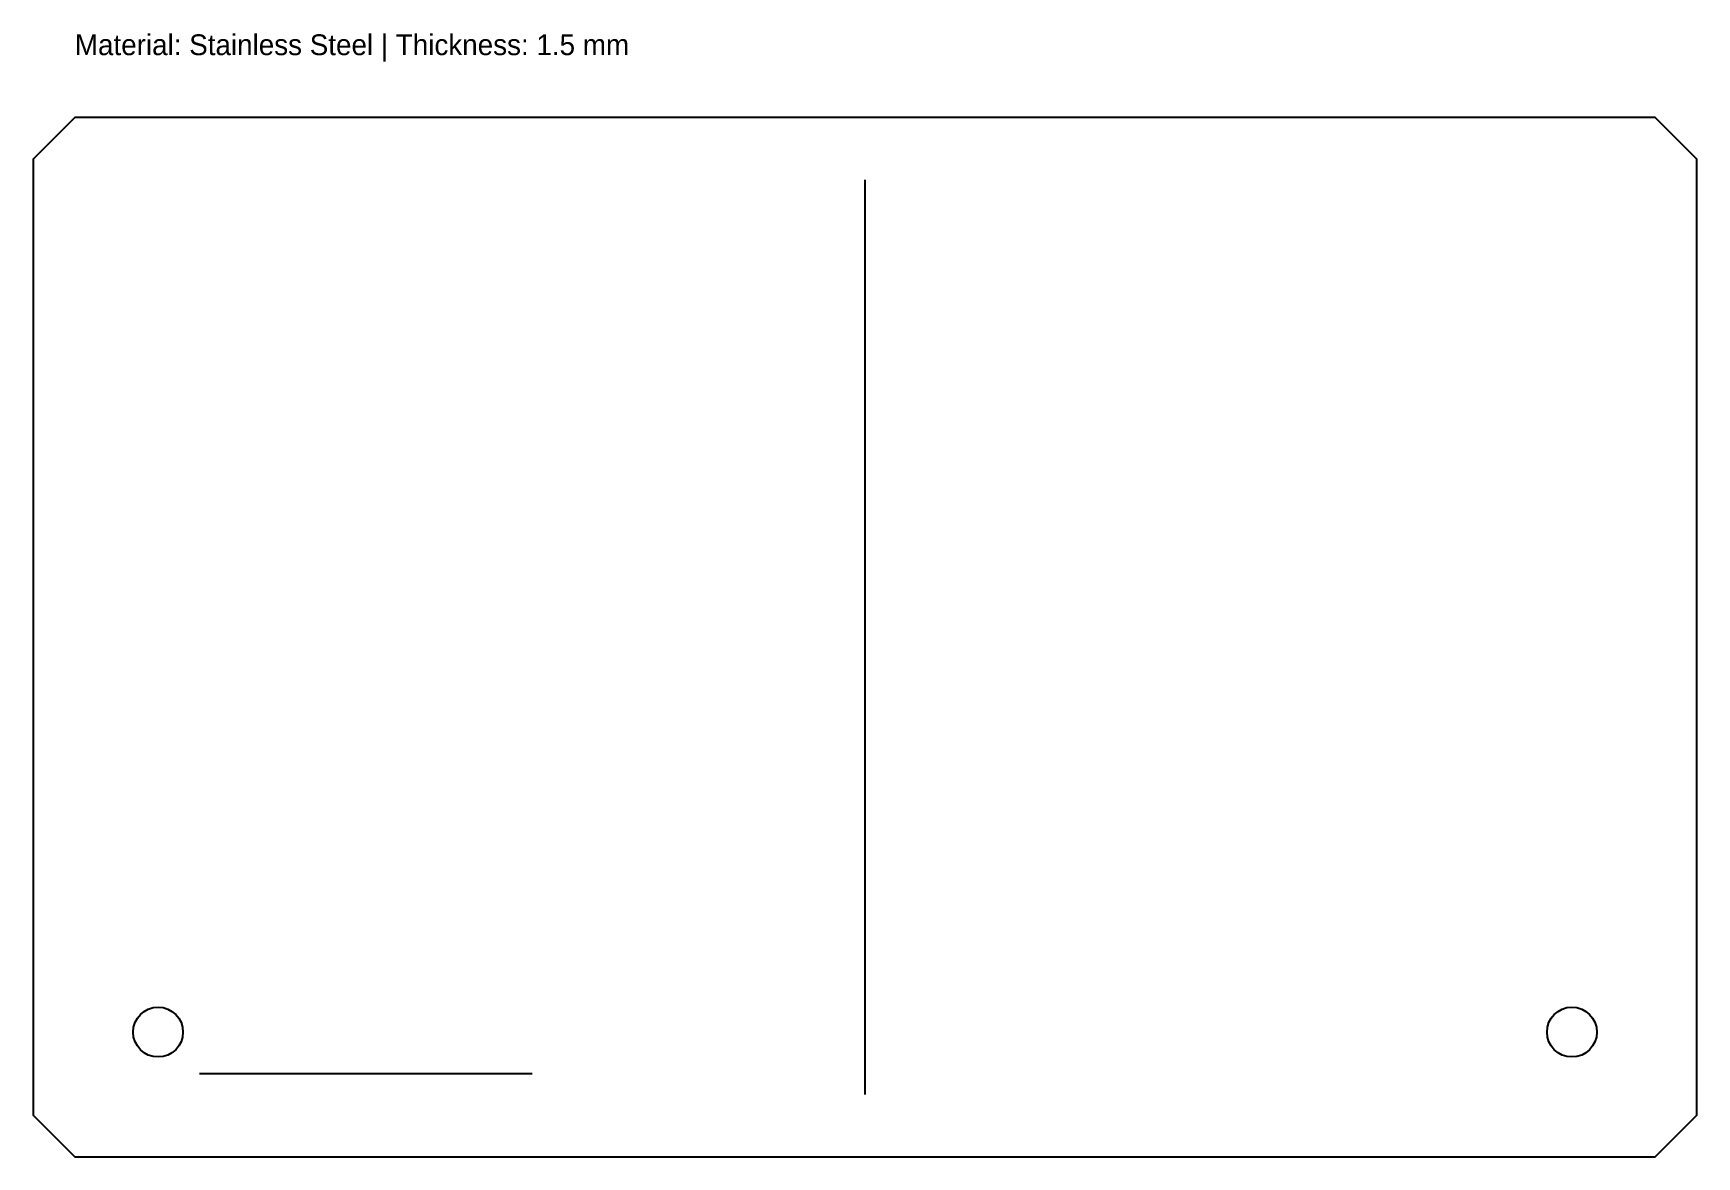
# Model space of a CAD drawing. Header units: metres. Extents: x 0 to 400, y 0 to 270.
import ezdxf

# ---------------------------------------------------------------- set-up
doc = ezdxf.new("R2010")
doc.units = ezdxf.units.M

msp = doc.modelspace()

# ---------------------------------------------------------------- linework, layer by layer
at = {"layer": 'BEND'}
msp.add_line((200, 15), (200, 235), dxfattribs=at)
at = {"layer": 'CUT'}
msp.add_lwpolyline([(10, 0), (390, 0), (400, 10), (400, 240), (390, 250), (10, 250), (0, 240), (0, 10)], close=True, dxfattribs=at)
at = {"layer": 'HOLES'}
for centre in [(30, 30), (370, 30)]:
    msp.add_circle(centre, 6, dxfattribs=at)
at = {"layer": 'WELDS', "linetype": 'CONTINUOUS'}
msp.add_line((40, 20), (120, 20), dxfattribs=at)

# ---------------------------------------------------------------- texts
at = {"layer": 'NOTES'}
msp.add_text('Material: Stainless Steel | Thickness: 1.5 mm', height=5, dxfattribs=at).set_placement((10, 265))

doc.saveas('drawing.dxf')
